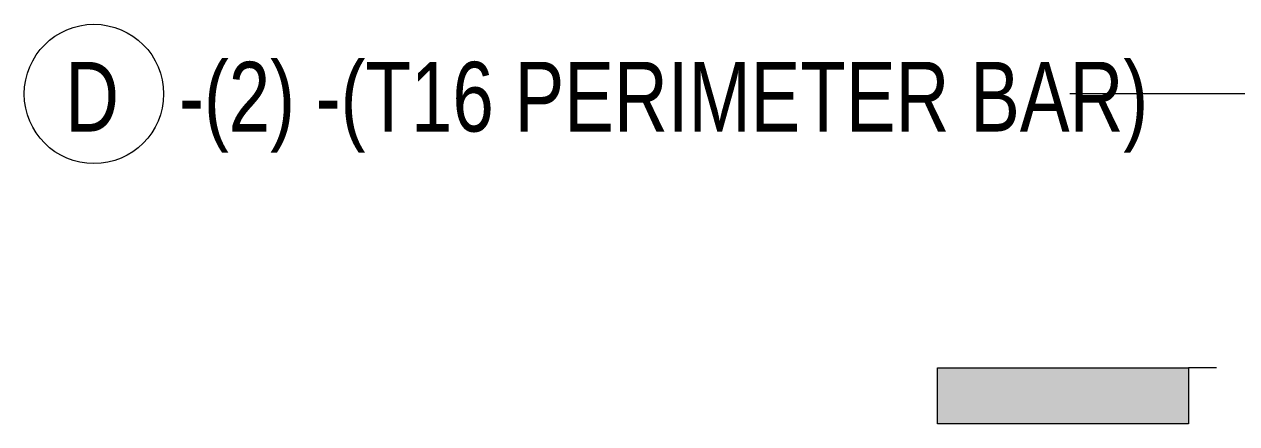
# Model space of a CAD drawing. Header units: millimetres. Extents: x 840 to 20197, y -2485 to 18696.
# Drawn here: x 840 to 2580, y -516 to 57 of the extents above; entities that cross this region are included whole.
import ezdxf

# ---------------------------------------------------------------- set-up
doc = ezdxf.new("R2010")
doc.units = ezdxf.units.MM
doc.layers.add('G-ANNO-SYMB', color=111, linetype='Continuous', lineweight=9)
doc.layers.add('S-RBAR-IDEN', color=171, linetype='Continuous', lineweight=9)
doc.styles.add('Nirmala UI Semilight', font='NirmalaS.ttf', dxfattribs={"width": 0.8, "height": 100})

# ---------------------------------------------------------------- blocks, each defined once
blk = doc.blocks.new('M_Rebar Tag_rfa MARK - ARROW-794226-Elevation Front Copy 1')
at = {"layer": 'S-RBAR-IDEN'}
blk.add_circle((4722.5, 4359), 100, dxfattribs=at)
blk = doc.blocks.new('Detail View - M_Section Tail - Filled Horizontal-14034-Elevation Front Copy 1')
at = {"layer": 'G-ANNO-SYMB'}
blk.add_hatch(color=256, dxfattribs=at).paths.add_polyline_path([(3398.7, -1452.5), (3478.7, -1452.5), (3478.7, -1812.5), (3398.7, -1812.5)])
for p, q in [((3398.7, -1452.5), (3398.7, -1812.5)), ((3478.7, -1452.5), (3398.7, -1452.5)), ((3478.7, -1812.5), (3478.7, -1452.5)), ((3398.7, -1812.5), (3478.7, -1812.5))]:
    blk.add_line(p, q, dxfattribs=at)

msp = doc.modelspace()

# ---------------------------------------------------------------- linework, layer by layer
at = {"layer": 'G-ANNO-SYMB'}
msp.add_line((2550.92726, -435.904), (2510.61981, -435.904), dxfattribs=at)
at = {"layer": 'S-RBAR-IDEN'}
msp.add_line((2707.81129, -42.78741), (2340.41179, -42.78741), dxfattribs=at)

# ---------------------------------------------------------------- block references
at = {"layer": 'G-ANNO-SYMB', "extrusion": (0, 0, -1), "rotation": 90.00000000000077}
msp.add_blockref('Detail View - M_Section Tail - Filled Horizontal-14034-Elevation Front Copy 1', (-3963.12044, -3914.6071), dxfattribs=at)
at = {"layer": 'S-RBAR-IDEN'}
msp.add_blockref('M_Rebar Tag_rfa MARK - ARROW-794226-Elevation Front Copy 1', (-3782.6759, -4401.78865), dxfattribs=at)

# ---------------------------------------------------------------- texts
at = {"layer": 'S-RBAR-IDEN', "char_height": 100, "attachment_point": 1, "style": 'Nirmala UI Semilight'}
for s, insert, width in [('D', (898.55128, 3.29449), 92.3544), ('-(2) -(T16 PERIMETER BAR)', (1062.01179, 3.29449), 1546.9362)]:
    msp.add_mtext(s, dxfattribs=dict(at, insert=insert, width=width))

doc.saveas('drawing.dxf')
